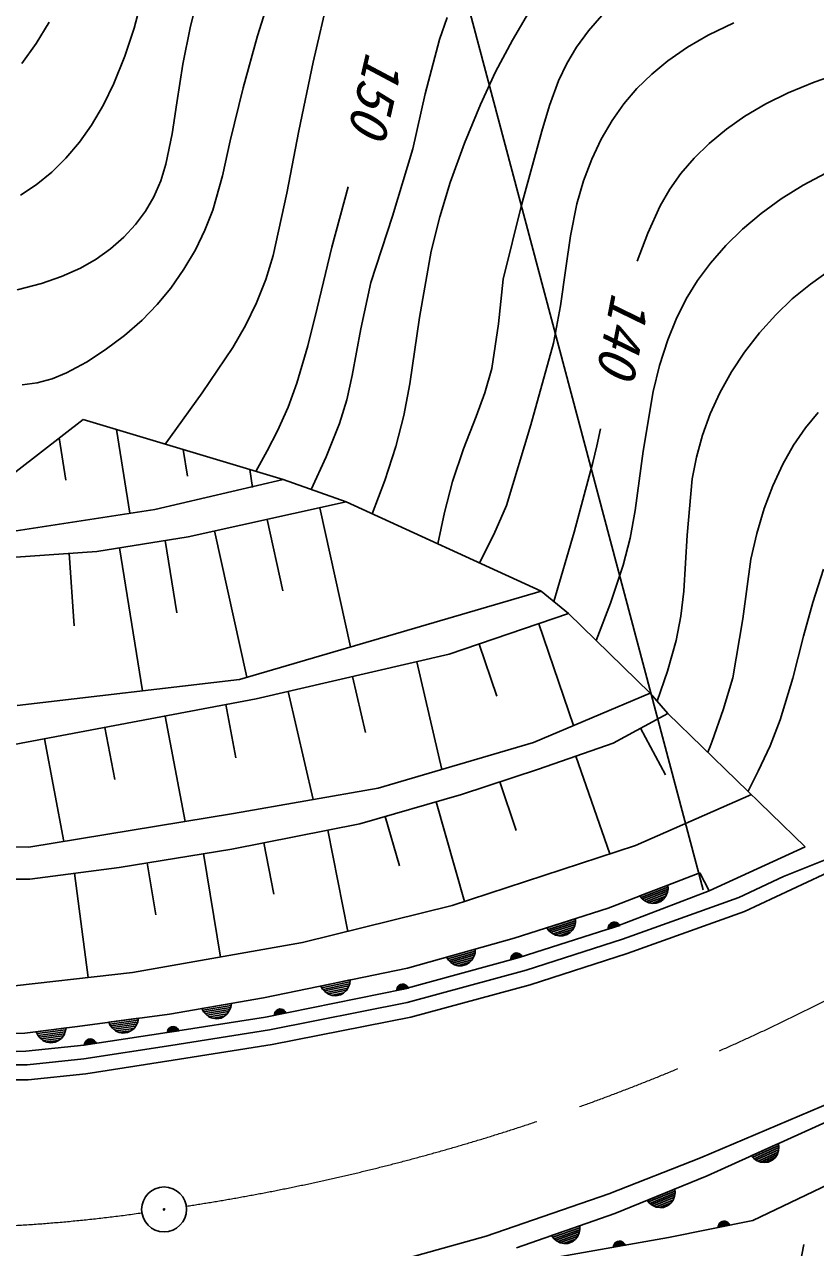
# Model space of a CAD drawing. Units: millimetres, scale not verified. Extents: x 40000 to 680000, y 20000 to 380000.
# Drawn here: x 154089 to 180376, y 262176 to 302828 of the extents above; entities that cross this region are included whole.
import ezdxf
from ezdxf.enums import TextEntityAlignment as Align

# ---------------------------------------------------------------- set-up
doc = ezdxf.new("R2010")
doc.units = ezdxf.units.MM
doc.header["$LTSCALE"] = 1000
doc.linetypes.add('CHAIN', pattern=[18.5, 12, -1.5, 3.5, -1.5])
doc.layers.add('M-BGD', color=7, linetype='Continuous', lineweight=25)
doc.layers.add('M-BMK', color=2, linetype='CHAIN', lineweight=13)
doc.styles.add('ＭＳ 明朝', font='')
doc.styles.get('ＭＳ 明朝').set_extended_font_data('MS Mincho')

# ---------------------------------------------------------------- blocks, each defined once
blk = doc.blocks.new('BUHIN38')
at = {"color": 7, "linetype": 'Continuous', "lineweight": 25}
for p, q in [((-201, -406), (-174, 416)), ((-110, 454), (-139, -446)), ((-78, -473), (-47, 477)), ((-369, 197), (-381, -175)), ((-322, -292), (-303, 312)), ((-238, 373), (-262, -354))]:
    blk.add_line(p, q, dxfattribs=at)
blk.add_lwpolyline([(-16, -500), (-130, -456), (-225, -395), (-332, -294), (-389, -183), (-422, -64), (-417, 91), (-376, 207), (-312, 315), (-199, 409), (-100, 466), (16, 500)], close=True, dxfattribs=at)
blk = doc.blocks.new('BUHIN154')
at = {"color": 7, "linetype": 'Continuous', "lineweight": 25}
for p, q in [((73, 177), (-24, -190)), ((2, -187), (94, 161)), ((115, 140), (31, -178)), ((59, -167), (134, 115)), ((152, 85), (90, -149)), ((126, -110), (164, 34))]:
    blk.add_line(p, q, dxfattribs=at)
blk.add_lwpolyline([(51, 193), (92, 166), (123, 134), (156, 85), (168, 36), (170, -13), (154, -73), (128, -115), (94, -151), (41, -177), (-3, -191), (-51, -193)], close=True, dxfattribs=at)
blk = doc.blocks.new('BUHIN232')
at = {"color": 7, "linetype": 'Continuous', "lineweight": 25}
for radius in [746, 22.5]:
    blk.add_circle((0, 0), radius, dxfattribs=at)

msp = doc.modelspace()

# ---------------------------------------------------------------- linework, layer by layer
at = {"layer": 'M-BGD'}
for p, q in [((176640, 274069), (162241, 328276)), ((151265, 285992), (156039, 289701)), ((156039, 289701), (162683, 287702)), ((155243, 289083), (155467, 287678)), ((157146, 289368), (157590, 286581)), ((159361, 288702), (159502, 287813)), ((161575, 288035), (161670, 287442)), ((158425, 286702), (162683, 287702)), ((162683, 287702), (164782, 286960)), ((158425, 286702), (153813, 285992)), ((159524, 285799), (164782, 286960)), ((163905, 286766), (164927, 282139)), ((171264, 283992), (164782, 286960)), ((162153, 286379), (162677, 284007)), ((156490, 285315), (159524, 285799)), ((160401, 285992), (161475, 281129)), ((157249, 285436), (158007, 280678)), ((158766, 285678), (159150, 283268)), ((152814, 285057), (156490, 285315)), ((155571, 285250), (155740, 282840)), ((171264, 283992), (161231, 281058)), ((172168, 283250), (171264, 283992)), ((168201, 281895), (172168, 283250)), ((174876, 280606), (172168, 283250)), ((171176, 282911), (172332, 279525)), ((169193, 282234), (169783, 280505)), ((161783, 280411), (168201, 281895)), ((167131, 281648), (167959, 278066)), ((161231, 281058), (153845, 280187)), ((164992, 281153), (165420, 279300)), ((162852, 280659), (163682, 277068)), ((174876, 280606), (171005, 278961)), ((174876, 280606), (175472, 279931)), ((153749, 278896), (161783, 280411)), ((160779, 280222), (161113, 278450)), ((158770, 279843), (159431, 276340)), ((173646, 278942), (175472, 279931)), ((180033, 275496), (175472, 279931)), ((156762, 279464), (157088, 277735)), ((174559, 279436), (175395, 277893)), ((154754, 279085), (155398, 275671)), ((171005, 278961), (165845, 277445)), ((171169, 278075), (173646, 278942)), ((172407, 278508), (173543, 275263)), ((168609, 277229), (171169, 278075)), ((169889, 277652), (170424, 276033)), ((165845, 277445), (161039, 276607)), ((165232, 276260), (168609, 277229)), ((167765, 276987), (168714, 273678)), ((178245, 277234), (174393, 275541)), ((161039, 276607), (154231, 275478)), ((166076, 276502), (166546, 274864)), ((160975, 275422), (165232, 276260)), ((164168, 276051), (164831, 272686)), ((162039, 275631), (162377, 273919)), ((179315, 274508), (182768, 275898)), ((154231, 275478), (147941, 275607)), ((157234, 274809), (160975, 275422)), ((160040, 275269), (160602, 271833)), ((174393, 275541), (168296, 273541)), ((176836, 274033), (180033, 275496)), ((154267, 274422), (157234, 274809)), ((158169, 274962), (158452, 273232)), ((181144, 274813), (178018, 273348)), ((150590, 274422), (154267, 274422)), ((155750, 274615), (156202, 271149)), ((173485, 273452), (176526, 274633)), ((176526, 274633), (176836, 274033)), ((177827, 273810), (179315, 274508)), ((176836, 274033), (173714, 272834)), ((175471, 274156), (174585, 273812)), ((174631, 273763), (175470, 274089)), ((175458, 274017), (174691, 273719)), ((173960, 272426), (177827, 273810)), ((174756, 273677), (175434, 273940)), ((175400, 273860), (174836, 273641)), ((174969, 273626), (175316, 273761)), ((168296, 273541), (163329, 272315)), ((170363, 272460), (173485, 273452)), ((178018, 273348), (174121, 271953)), ((173714, 272834), (170530, 271821)), ((172395, 273040), (171490, 272752)), ((171533, 272700), (172390, 272973)), ((172374, 272902), (171590, 272653)), ((171652, 272607), (172345, 272827)), ((173491, 272789), (173853, 272904)), ((173836, 272925), (173493, 272816)), ((173500, 272844), (173813, 272944)), ((173788, 272963), (173511, 272874)), ((173526, 272905), (173757, 272979)), ((173705, 272988), (173563, 272943)), ((166815, 271467), (170363, 272460)), ((170755, 271390), (173960, 272426)), ((172307, 272750), (171730, 272566)), ((171861, 272542), (172216, 272655)), ((163329, 272315), (157682, 271316)), ((169063, 272031), (168148, 271775)), ((168189, 271722), (169056, 271964)), ((170470, 271960), (170326, 271921)), ((170530, 271821), (166685, 270767)), ((169037, 271894), (168245, 271672)), ((168305, 271624), (169006, 271820)), ((168965, 271744), (168382, 271581)), ((168512, 271552), (168871, 271653)), ((170249, 271770), (170615, 271870)), ((170599, 271891), (170252, 271796)), ((170260, 271824), (170577, 271911)), ((170553, 271931), (170272, 271854)), ((170289, 271884), (170522, 271948)), ((174121, 271953), (170897, 270911)), ((157682, 271316), (153103, 270800)), ((162035, 270475), (166815, 271467)), ((166810, 270323), (170755, 271390)), ((166685, 270767), (162096, 269836)), ((164903, 271006), (163973, 270813)), ((164010, 270757), (164891, 270940)), ((164867, 270871), (164062, 270704)), ((164119, 270652), (164831, 270800)), ((170897, 270911), (166924, 269836)), ((158913, 269937), (162035, 270475)), ((164785, 270727), (164192, 270604)), ((164320, 270566), (164685, 270642)), ((155853, 269524), (158913, 269937)), ((160953, 270225), (160017, 270064)), ((160052, 270007), (160939, 270159)), ((160912, 270091), (160102, 269952)), ((160157, 269898), (160874, 270021)), ((160825, 269949), (160229, 269847)), ((162229, 269416), (166810, 270323)), ((154099, 269296), (155853, 269524)), ((157862, 269732), (156921, 269605)), ((156954, 269546), (157846, 269667)), ((157817, 269600), (157002, 269490)), ((157055, 269434), (157776, 269531)), ((162096, 269836), (158830, 269319)), ((160355, 269805), (160722, 269868)), ((166924, 269836), (162316, 268924)), ((149464, 269276), (154099, 269296)), ((155455, 269409), (154513, 269287)), ((154546, 269228), (155439, 269344)), ((155409, 269277), (154594, 269171)), ((154646, 269115), (155368, 269209)), ((155316, 269139), (154716, 269061)), ((158830, 269319), (156059, 268906)), ((157725, 269461), (157125, 269380)), ((157250, 269334), (157619, 269384)), ((158835, 269345), (159210, 269405)), ((159196, 269428), (158841, 269372)), ((158852, 269399), (159177, 269450)), ((159155, 269472), (158868, 269427)), ((158887, 269455), (159126, 269493)), ((159076, 269510), (158929, 269487)), ((158949, 268897), (162229, 269416)), ((156059, 268906), (154137, 268699)), ((154841, 269014), (155210, 269062)), ((156064, 268443), (158949, 268897)), ((156083, 268935), (156458, 268991)), ((156445, 269014), (156089, 268961)), ((156100, 268988), (156425, 269036)), ((156404, 269058), (156116, 269015)), ((156136, 269044), (156375, 269079)), ((156325, 269097), (156178, 269075)), ((162316, 268924), (159027, 268403)), ((154137, 268699), (149486, 268575)), ((154181, 268252), (156064, 268443)), ((159027, 268403), (156128, 267947)), ((176555, 265161), (184351, 268461)), ((149503, 268252), (154181, 268252)), ((156128, 267947), (154207, 267752)), ((176775, 264556), (184454, 268044)), ((154207, 267752), (149483, 267752)), ((184919, 266249), (178291, 263078)), ((173510, 263959), (176555, 265161)), ((173705, 263305), (176775, 264556)), ((169429, 262560), (173510, 263959)), ((175703, 264052), (174824, 263694)), ((174870, 263645), (175704, 263985)), ((175693, 263913), (174931, 263602)), ((174996, 263561), (175670, 263836)), ((175638, 263755), (175078, 263527)), ((175210, 263514), (175555, 263654)), ((170444, 262168), (173705, 263305)), ((178291, 263078), (175486, 262509)), ((177188, 262982), (177425, 263030)), ((177374, 263045), (177228, 263015)), ((172544, 262834), (171647, 262521)), ((171691, 262470), (172541, 262767)), ((172526, 262695), (171749, 262425)), ((171812, 262380), (172499, 262620)), ((177140, 262870), (177513, 262945)), ((177498, 262968), (177145, 262896)), ((177155, 262924), (177477, 262989)), ((177455, 263010), (177169, 262952)), ((164210, 261102), (169429, 262560)), ((175486, 262509), (170786, 261675)), ((172463, 262541), (171892, 262342)), ((172023, 262322), (172375, 262444)), ((173663, 262211), (174038, 262277)), ((174023, 262300), (173669, 262237)), ((173679, 262265), (174003, 262322)), ((173981, 262344), (173695, 262293)), ((173714, 262322), (173952, 262364)), ((173902, 262380), (173755, 262354)), ((179564, 260083), (179982, 262277))]:
    msp.add_line(p, q, dxfattribs=at)
for points in [[(158301, 304870), (157729, 302709), (157419, 301773), (157055, 300861), (156713, 300159), (156312, 299477), (155913, 298911), (155464, 298380), (154994, 297918), (154483, 297499), (153963, 297149)], [(159908, 303945), (159604, 302772), (159348, 301512), (159148, 300223), (158997, 299193), (158788, 298182), (158616, 297632), (158383, 297093), (158112, 296626), (157783, 296181), (157392, 295755), (156951, 295366), (156468, 295022), (155955, 294731), (155325, 294448), (154659, 294217), (153848, 294003)], [(162219, 303693), (161829, 302452), (161352, 300718), (160930, 298958), (160666, 297799), (160345, 296659), (160087, 295989), (159772, 295342), (159389, 294694), (158949, 294068), (158495, 293516), (157995, 293001), (157409, 292487), (156774, 292010), (156150, 291607), (155488, 291251), (155008, 291053), (154507, 290912), (154013, 290847)], [(164207, 303821), (163677, 301569), (163203, 299294), (162807, 297222), (162350, 295151), (162105, 294351), (161803, 293572), (161437, 292821), (161010, 292086), (159999, 290587), (158939, 289123), (158850, 289003), (158762, 288882)], [(154906, 302902), (154482, 302200), (154004, 301525)], [(163617, 287371), (164114, 288456), (164557, 289567), (164799, 290355), (164982, 291161), (165261, 292716), (165598, 294256), (166323, 296455), (166997, 298691), (167409, 300521), (167878, 302328), (168130, 303061)], [(165639, 286567), (166062, 287667), (166433, 288796), (166693, 289834), (166895, 290884), (167216, 293090), (167598, 295296), (167887, 296437), (168238, 297574), (168708, 298877), (169241, 300171), (169744, 301253), (170302, 302308), (170843, 303209)], [(173277, 303128), (172833, 302621), (172437, 302076), (172113, 301534), (171838, 300958), (171533, 300136), (171281, 299281), (170604, 296818), (169993, 294367), (169838, 292875), (169623, 291390), (169391, 290589), (169099, 289802), (168675, 288728), (168309, 287637), (168051, 286611), (167829, 285564)], [(177656, 302877), (176813, 302469), (176124, 302068), (175469, 301617), (174934, 301179), (174440, 300698), (174007, 300187), (173620, 299638), (173256, 299011), (172945, 298354), (172669, 297626), (172448, 296871), (172231, 295807), (172073, 294729), (171899, 293476), (171666, 292231), (170915, 289524), (170106, 286836), (169689, 285878), (169214, 284931)], [(174445, 294962), (174800, 295889), (175212, 296796), (175529, 297348), (175898, 297870), (176342, 298388), (176838, 298876), (177413, 299352), (178023, 299780), (178723, 300193), (179461, 300558), (180326, 300914), (181224, 301217), (182324, 301518), (183441, 301761), (184848, 302006), (186254, 302190), (187820, 302331), (189402, 302412), (192320, 302449), (195228, 302547), (196675, 302665), (198130, 302844)], [(173090, 282349), (173567, 283594), (173984, 284853), (174211, 285758), (174380, 286678), (174648, 288644), (174978, 290623), (175192, 291493), (175463, 292342), (175745, 293037), (176081, 293707), (176458, 294318), (176887, 294899), (177390, 295478), (177947, 296024), (178567, 296548), (179232, 297031), (179962, 297485), (180721, 297884)], [(164844, 297427), (164300, 295427), (163812, 293402), (163507, 292145), (163142, 290900), (162851, 290107), (162499, 289326), (162151, 288651), (161780, 287973)], [(175110, 280341), (175457, 281334), (175748, 282349), (175901, 283159), (175996, 283991), (176106, 285856), (176277, 287723), (176415, 288449), (176616, 289173), (176879, 289890), (177199, 290588), (177583, 291279), (178020, 291941), (178513, 292577), (179052, 293175), (179604, 293707), (180204, 294201), (180840, 294647)], [(180468, 289934), (180044, 289422), (179644, 288840), (179290, 288218), (178952, 287496), (178668, 286745), (178420, 285910), (178231, 285061), (177956, 283078), (177623, 281114), (177310, 280053), (176938, 279004), (176872, 278826), (176802, 278637)], [(171685, 283647), (172359, 285949), (172974, 288265), (173107, 288828), (173233, 289392)], [(180645, 284719), (180282, 283616), (179976, 282495), (179618, 281099), (179200, 279716), (178863, 278855), (178466, 278005), (178301, 277673), (178134, 277343)]]:
    msp.add_lwpolyline(points, dxfattribs=at)
for points in [[(175471, 274223), (175476, 274102), (175457, 273990), (175406, 273852), (175326, 273756), (175230, 273679), (175085, 273623), (174962, 273615), (174838, 273631), (174707, 273699), (174616, 273768), (174539, 273861)], [(172400, 273107), (172397, 272985), (172372, 272875), (172312, 272741), (172225, 272650), (172125, 272579), (171977, 272532), (171854, 272532), (171731, 272556), (171605, 272631), (171518, 272706), (171447, 272804)], [(173489, 272762), (173490, 272811), (173500, 272855), (173524, 272909), (173559, 272945), (173599, 272974), (173658, 272992), (173708, 272992), (173757, 272983), (173807, 272953), (173842, 272923), (173870, 272884)], [(169071, 272098), (169063, 271977), (169034, 271867), (168970, 271735), (168880, 271648), (168777, 271580), (168628, 271538), (168504, 271542), (168382, 271571), (168259, 271650), (168175, 271728), (168108, 271829)], [(170246, 271743), (170249, 271791), (170261, 271835), (170287, 271888), (170323, 271923), (170364, 271949), (170424, 271966), (170473, 271964), (170522, 271952), (170571, 271920), (170605, 271889), (170631, 271849)], [(164915, 271073), (164899, 270952), (164862, 270845), (164789, 270717), (164694, 270636), (164586, 270576), (164435, 270544), (164312, 270557), (164192, 270593), (164074, 270681), (163996, 270764), (163936, 270869)], [(160967, 270291), (160947, 270171), (160907, 270065), (160829, 269940), (160731, 269862), (160622, 269805), (160469, 269779), (160347, 269796), (160228, 269836), (160113, 269928), (160038, 270014), (159981, 270121)], [(157879, 269797), (157855, 269678), (157811, 269574), (157729, 269452), (157628, 269378), (157516, 269325), (157363, 269304), (157241, 269325), (157124, 269370), (157013, 269466), (156940, 269555), (156888, 269664)], [(158829, 269319), (158838, 269367), (158854, 269409), (158886, 269459), (158926, 269489), (158970, 269512), (159031, 269521), (159080, 269514), (159127, 269497), (159172, 269460), (159202, 269425), (159224, 269382)], [(155472, 269474), (155447, 269355), (155403, 269251), (155320, 269129), (155219, 269056), (155107, 269004), (154953, 268984), (154832, 269006), (154715, 269051), (154604, 269148), (154532, 269237), (154480, 269346)], [(156076, 268908), (156085, 268956), (156102, 268998), (156134, 269048), (156174, 269078), (156219, 269100), (156280, 269109), (156329, 269101), (156376, 269084), (156421, 269046), (156450, 269011), (156472, 268968)], [(175703, 264119), (175709, 263998), (175693, 263886), (175644, 263747), (175565, 263650), (175470, 263571), (175327, 263512), (175204, 263503), (175079, 263517), (174947, 263582), (174855, 263650), (174777, 263742)], [(177135, 262843), (177142, 262892), (177157, 262934), (177186, 262985), (177225, 263018), (177268, 263042), (177328, 263054), (177378, 263049), (177425, 263034), (177472, 262998), (177504, 262965), (177527, 262923)], [(172547, 262901), (172547, 262779), (172525, 262669), (172469, 262533), (172385, 262440), (172286, 262366), (172140, 262314), (172016, 262311), (171893, 262332), (171764, 262403), (171676, 262476), (171602, 262572)], [(173658, 262185), (173666, 262233), (173681, 262275), (173712, 262325), (173751, 262357), (173795, 262380), (173856, 262391), (173905, 262384), (173952, 262368), (173999, 262331), (174029, 262297), (174052, 262255)]]:
    msp.add_lwpolyline(points, close=True, dxfattribs=at)
at = {"layer": 'M-BMK'}
for centre, radius, start, end in [((151029, 311979), 49143, 206.208, 278.1392), ((148897, 332785), 70036, 278.6832, 299.78325)]:
    msp.add_arc(centre, radius, start, end, dxfattribs=at)

# ---------------------------------------------------------------- block references
at = {"layer": 'M-BGD', "rotation": 116.28146}
for name, p in [('BUHIN154', (166651, 270760)), ('BUHIN154', (162582, 269935)), ('BUHIN38', (178695, 265428)), ('BUHIN232', (158728, 263443))]:
    msp.add_blockref(name, p, dxfattribs=at)

# ---------------------------------------------------------------- texts
at = {"layer": 'M-BGD', "style": 'ＭＳ 明朝', "oblique": 15}
for s, rotation, p in [('150', 257, (165068, 302051)), ('140', 259, (173230, 294035))]:
    msp.add_text(s, height=1320, rotation=rotation, dxfattribs=at).set_placement(p, align=Align.BOTTOM_LEFT)

doc.saveas('drawing.dxf')
